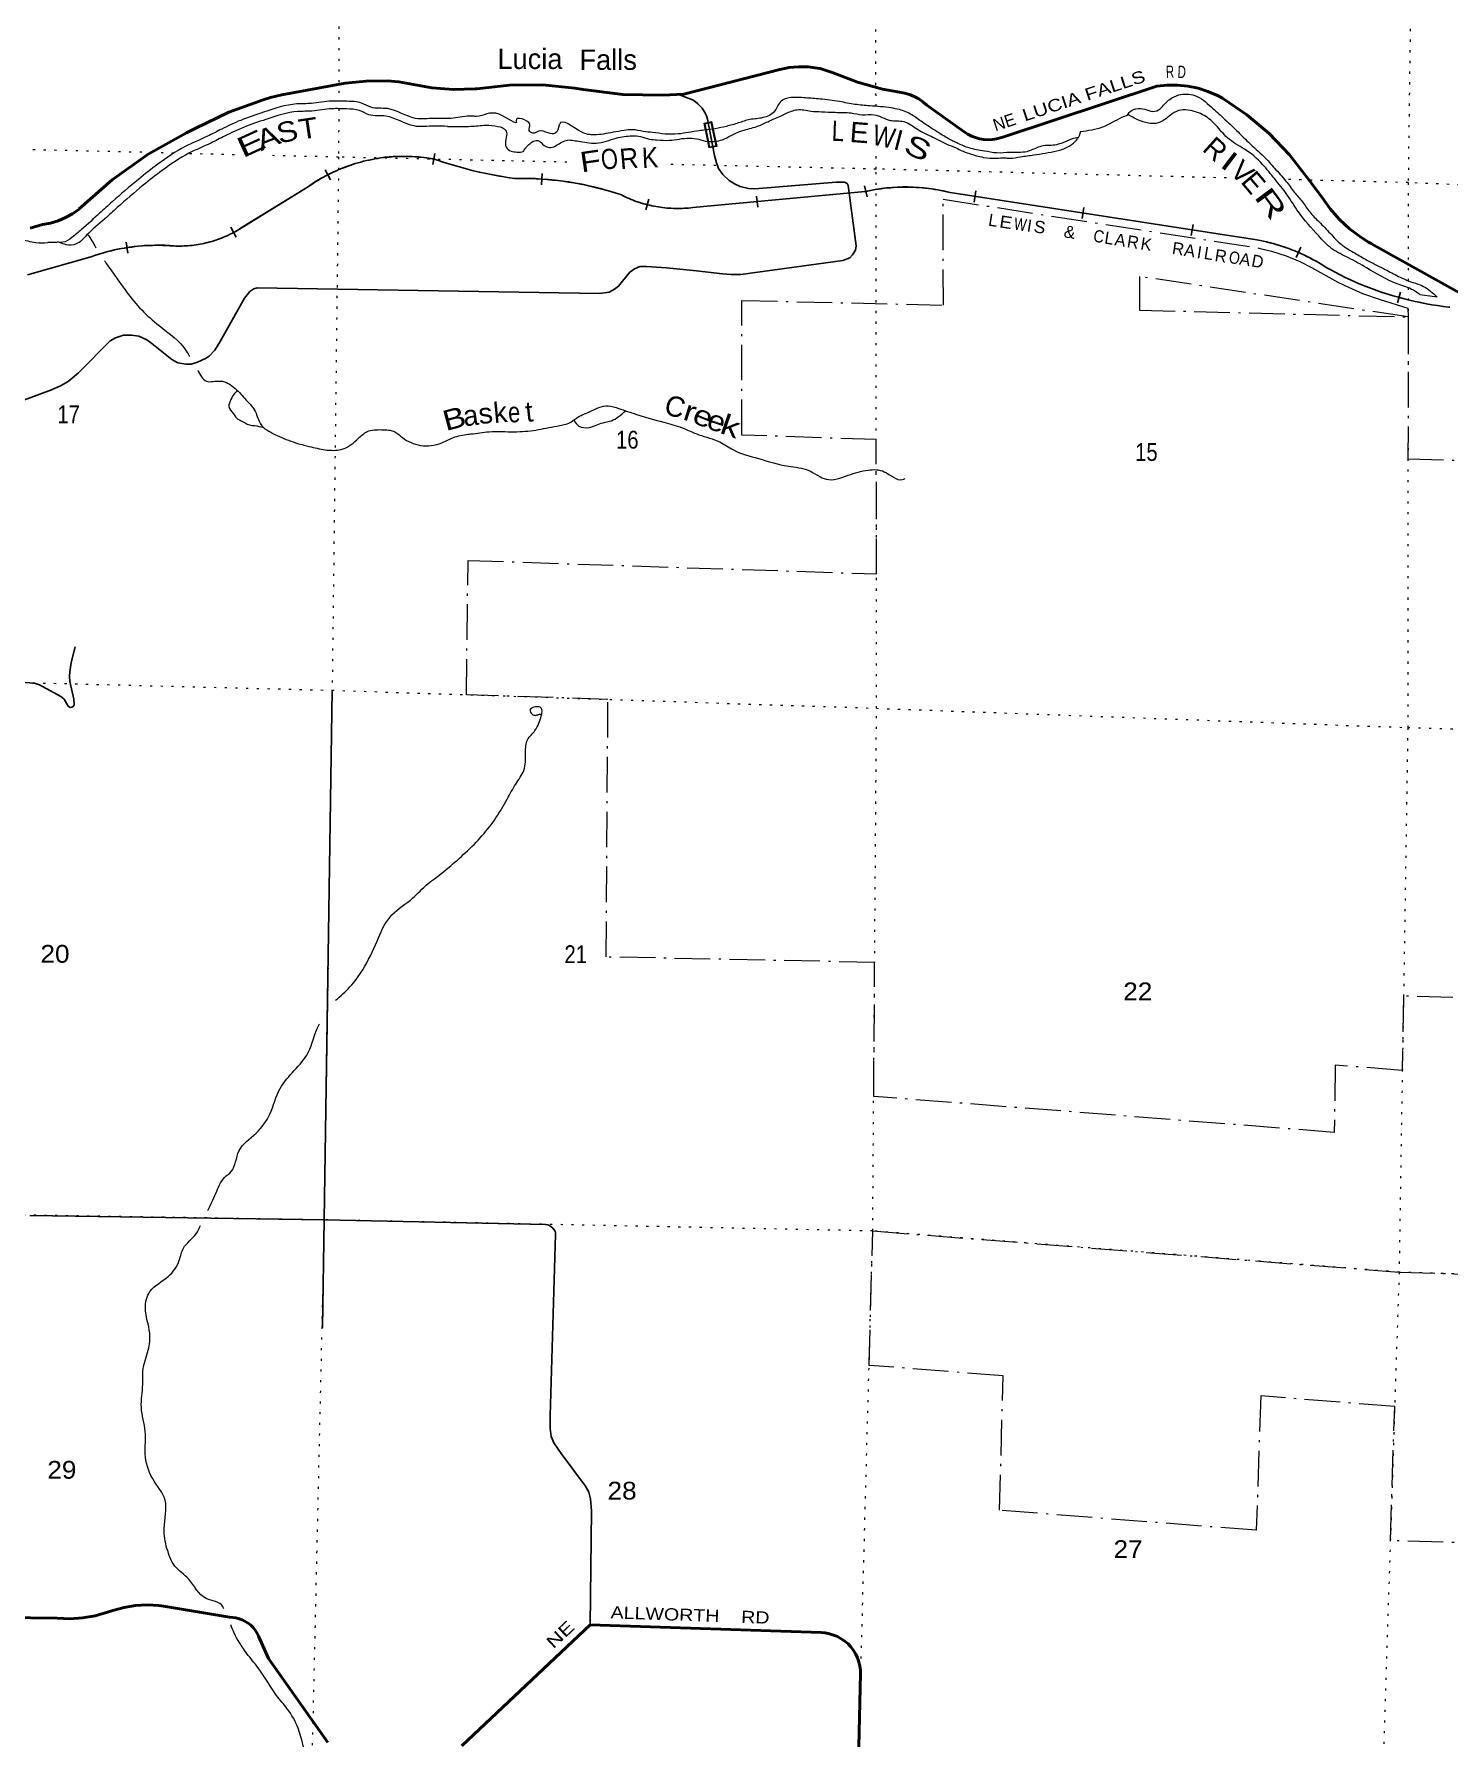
# Model space of a CAD drawing. Header units: feet. Extents: x -481249 to -254670, y -730376 to -544252.
# Drawn here: x -374288 to -360383, y -620592 to -603842 of the extents above; entities that cross this region are included whole.
import ezdxf
from ezdxf.enums import TextEntityAlignment as Align

# ---------------------------------------------------------------- set-up
doc = ezdxf.new("R2010")
doc.units = ezdxf.units.FT
doc.header["$LTSCALE"] = 70
doc.linetypes.add('DOT_DASHED', pattern=[7.7, 5, -1.2, 0.3, -1.2])
doc.linetypes.add('DOTTED', pattern=[1.5, 0.3, -1.2])
for name, color, linetype, lineweight in [('26', 7, 'Continuous', 40), ('27', 7, 'Continuous', 13), ('29', 7, 'Continuous', 25), ('31', 7, 'Continuous', 13), ('34', 7, 'Continuous', 25), ('39', 7, 'Continuous', 13), ('41', 7, 'Continuous', 13), ('44', 7, 'DOT_DASHED', 13), ('7', 7, 'DOTTED', 13)]:
    doc.layers.add(name, color=color, linetype=linetype, lineweight=lineweight)

msp = doc.modelspace()

# ---------------------------------------------------------------- linework, layer by layer
at = {"layer": '26'}
for points in [[(-366194.84, -604315.92), (-366433.19, -604223.18), (-366561.84, -604181.72), (-366588.15, -604176.67), (-366681, -604165.25), (-366774.54, -604163.59), (-366867.74, -604171.73), (-366959.57, -604189.56), (-367901.68, -604431.56), (-368108.17, -604443.78), (-368501.67, -604435.61), (-368892.15, -604386.36), (-368971.84, -604373.19), (-369292.47, -604341.57), (-369614.64, -604343.64), (-369934.84, -604379.38), (-369953.37, -604381), (-370166.34, -604387.54), (-370378.83, -604371.79), (-370702.31, -604311.86), (-370817.15, -604302.8), (-371025.2, -604303.36), (-371232.04, -604325.66), (-371852.78, -604437.6), (-371963.9, -604465.8), (-372036.34, -604487.11), (-372374.05, -604610.16), (-372697.05, -604767.84), (-372788.44, -604811.72), (-373165.77, -605023.92), (-373518.85, -605274.4), (-373843.82, -605560.42), (-373845.79, -605561.97), (-373910.46, -605607.45), (-373979.53, -605645.91), (-374052.24, -605676.95), (-374127.8, -605700.22), (-374205.37, -605715.46), (-374327.42, -605749.29)], [(-358632.67, -607304.65), (-361122.04, -605915.54), (-361146.84, -605901.7), (-361172.04, -605886.35), (-361249.3, -605839.3), (-361358.84, -605756.87), (-361459.16, -605663.44), (-361549.16, -605560.03), (-361627.86, -605447.79), (-361779.8, -605246.92), (-361949.87, -605028.57), (-362149.36, -604820.51), (-362369.5, -604634.44), (-362607.89, -604472.41), (-362656.95, -604445.97), (-362750.75, -604404.8), (-362848.34, -604373.67), (-362948.66, -604352.91), (-363050.59, -604342.75), (-363153.03, -604343.29), (-363254.85, -604354.55), (-364766.8, -604854.31), (-364791.66, -604862.53), (-364816.8, -604868.97), (-364827.78, -604871.79), (-364869.34, -604878.18), (-364911.34, -604880.19), (-364953.33, -604877.8), (-364994.83, -604871.03), (-365035.4, -604859.96), (-365074.59, -604844.71), (-365111.97, -604825.45), (-365147.13, -604802.39), (-365513.91, -604541.27), (-365514.34, -604540.86), (-365552.57, -604508.26), (-365593.99, -604479.83), (-365638.16, -604455.89), (-365684.59, -604436.7), (-365732.77, -604422.47), (-365782.17, -604413.35), (-365948.09, -604383.24), (-366194.84, -604315.92)], [(-371399.56, -620637.16), (-371984.59, -619812.19), (-372081.13, -619591.33), (-372082.1, -619589.14), (-372097.08, -619560.04), (-372115.02, -619532.67), (-372135.72, -619507.31), (-372158.96, -619484.27), (-372184.48, -619463.77), (-372212, -619446.06), (-372241.22, -619431.32), (-372271.82, -619419.72), (-372303.47, -619411.37), (-372335.82, -619406.39), (-372368.51, -619404.81), (-373015.46, -619297), (-373062.8, -619290.9), (-373176.74, -619284.78), (-373290.7, -619290.59), (-373403.42, -619308.29), (-373513.68, -619337.67), (-373565.93, -619356.69), (-373686.51, -619390.54), (-373809.97, -619411.6), (-373934.96, -619419.63), (-374060.1, -619414.56), (-375374, -619397.81)], [(-366190.01, -620965.34), (-366164.56, -619959.55), (-366165.71, -619926.58), (-366171.08, -619885.01), (-366180.76, -619844.23), (-366194.66, -619804.69), (-366212.61, -619766.81), (-366234.43, -619731.02), (-366259.86, -619697.7), (-366288.64, -619667.23), (-366320.45, -619639.93), (-366354.93, -619616.1), (-366391.72, -619596.01), (-366430.41, -619579.88), (-366470.57, -619567.88), (-366511.76, -619560.14), (-366553.54, -619556.75), (-368822.55, -619479.56), (-370083.64, -620667.97)]]:
    msp.add_lwpolyline(points, dxfattribs=at)
at = {"layer": '29'}
for p, q in [((-372096.02, -606337.96), (-368730.46, -606390.87)), ((-369161.83, -615644.09), (-369215.3, -617425.07))]:
    msp.add_line(p, q, dxfattribs=at)
for points in [[(-368730.46, -606390.87), (-368636.3, -606377.54), (-368582.08, -606348.82), (-368542.75, -606320.1), (-368505.54, -606272.23), (-368432.18, -606181.83), (-368386.47, -606148.85), (-368334.38, -606126.52), (-368267.4, -606127.58), (-368071.79, -606140.34), (-367778.37, -606170.12), (-367523.22, -606199.9), (-367438.18, -606206.29), (-367340.37, -606204.16), (-366341.05, -606068.01), (-366270.89, -606040.36), (-366243.24, -606012.7), (-366213.48, -605965.91), (-366209.23, -605923.35), (-366285.77, -605331.96), (-366297.46, -605311.76), (-366324.04, -605297.93), (-366404.84, -605297.93), (-367204.29, -605361.75), (-367267.02, -605358.56), (-367348.88, -605340.47), (-367404.16, -605314.95), (-367455.19, -605280.91), (-367518.98, -605223.47), (-367561.5, -605161.78), (-367580.64, -605108.6), (-367599.77, -605034.14), (-367670.99, -604677.82), (-367680.56, -604646.97), (-367696.5, -604612.94), (-367723.09, -604570.39), (-367763.48, -604526.78), (-367790.06, -604504.45), (-367816.64, -604489.55), (-367953.82, -604434.65)], [(-374497.21, -607480.54), (-374117.68, -607339.08), (-374028.38, -607300.79), (-373952.86, -607257.85), (-373850.8, -607172.76), (-373539.35, -606858.31), (-373488.32, -606826.39), (-373407.52, -606803), (-373330.98, -606800.87), (-373258.69, -606811.51), (-373180.02, -606847.67), (-373131.11, -606883.84), (-372935.5, -607041.26), (-372873.84, -607073.16), (-372795.17, -607088.06), (-372743.08, -607086.99), (-372680.36, -607066.79), (-372601.69, -607032.74), (-372565.54, -607007.22), (-372511.32, -606950.84), (-372459.23, -606862.57), (-372221.1, -606437.11), (-372166.88, -606372.21), (-372128.6, -606346.69), (-372096.02, -606337.96)], [(-375291.35, -609908.87), (-375293.47, -610098.2), (-375282.84, -610134.36), (-375259.45, -610164.15), (-375225.44, -610189.67), (-375187.16, -610200.31), (-374328.17, -610219.46), (-374275.02, -610225.84), (-374234.62, -610238.6), (-374024.12, -610353.48), (-373992.23, -610381.13), (-373979.47, -610402.4), (-373953.96, -610449.2), (-373932.7, -610461.97), (-373915.69, -610459.84), (-373900.8, -610449.2), (-373892.3, -610434.31), (-373898.68, -610379), (-373936.95, -610206.69), (-373939.08, -610153.51), (-373936.95, -610110.96), (-373922.07, -610019.49), (-373883.79, -609866.32)], [(-371451.76, -616561.59), (-371436.21, -615498.98), (-371358.37, -610292.39)], [(-374329.22, -615455.71), (-371436.21, -615498.98), (-369262.47, -615544.51)], [(-369262.47, -615544.51), (-369237.94, -615548.32), (-369220.93, -615554.7), (-369189.56, -615581.82), (-369167.77, -615608.95), (-369162.46, -615628.1), (-369161.83, -615644.09)], [(-369215.3, -617425.07), (-369216.66, -617551.21), (-369204.97, -617628.85), (-369180.52, -617691.61), (-369107.17, -617794.79), (-368869.03, -618118.14), (-368836.07, -618176.64), (-368818, -618241.53), (-368809.49, -618360.66), (-368822.55, -619479.56)]]:
    msp.add_lwpolyline(points, dxfattribs=at)
at = {"layer": '31'}
for p, q in [((-367629.09, -604701.84), (-367579.13, -604946.79)), ((-367579.13, -604946.79), (-367652.61, -604961.78))]:
    msp.add_line(p, q, dxfattribs=at)
msp.add_lwpolyline([(-367652.61, -604961.78), (-367702.57, -604716.82), (-367629.09, -604701.84)], dxfattribs=at)
msp.add_lwpolyline([(-367646.37, -604952.34), (-367693.13, -604723.05), (-367635.32, -604711.27), (-367588.56, -604940.55)], close=True, dxfattribs=at)
at = {"layer": '34'}
for p, q in [((-370349.16, -605015.17), (-370369.6, -605123.87)), ((-371425.81, -605176.51), (-371374.77, -605274.64)), ((-369293.87, -605213.53), (-369301.88, -605323.85)), ((-366126.38, -605333.99), (-366101.79, -605441.84)), ((-368247.02, -605463.88), (-368274.79, -605570.95)), ((-367186.38, -605434.72), (-367176.21, -605544.87)), ((-365030.69, -605384.29), (-365047.56, -605493.6)), ((-363970.62, -605545.2), (-363987.49, -605654.51)), ((-372353.33, -605741.38), (-372301.2, -605838.93)), ((-362897.93, -605713.34), (-362914.79, -605822.66)), ((-373384.07, -605887.82), (-373366.78, -605997.07)), ((-361838.14, -605937.03), (-361882.68, -606038.28)), ((-360858.63, -606378.29), (-360887.49, -606485.07))]:
    msp.add_line(p, q, dxfattribs=at)
at = {"layer": '34', "lineweight": 13}
for p, q in [((-371599.85, -605345.23), (-372268.65, -605757.69)), ((-366119.21, -605389.91), (-367812.74, -605546.29)), ((-362271.71, -605864.09), (-365285.47, -605399.11)), ((-373741.13, -606034.37), (-374351.79, -606207.73))]:
    msp.add_line(p, q, dxfattribs=at)
at = {"layer": '34'}
for points in [[(-368477.98, -605442.24), (-368497.22, -605433.03), (-368516.2, -605423.54), (-368516.2, -605423.54), (-368567.12, -605406.59), (-368618.02, -605390.92), (-368669.23, -605376.14), (-368720.92, -605361.82), (-368772.71, -605348.78), (-368824.5, -605336.69), (-368876.79, -605325.09), (-368929.17, -605314.74), (-368981.57, -605305.36), (-369034.55, -605296.76), (-369087.24, -605289.22), (-369140.13, -605282.25), (-369193.41, -605276.45), (-369246.41, -605271.72), (-369299.7, -605267.85), (-369352.9, -605264.66), (-369406.49, -605262.63), (-369459.7, -605261.37), (-369513.3, -605261.28), (-369564.82, -605261.92), (-369635.46, -605251.76), (-369705.39, -605240.04), (-369775.15, -605227.12), (-369845.2, -605213.34), (-369914.64, -605197.99), (-369983.49, -605181.49), (-370052.64, -605164.13), (-370121.17, -605145.21), (-370189.12, -605125.13), (-370257.31, -605103.8), (-370324.52, -605081.36), (-370346.63, -605073.86), (-370374.5, -605068.61), (-370402.4, -605064.04), (-370430.4, -605059.93), (-370458.61, -605056.11), (-370486.79, -605052.96), (-370514.92, -605050.32), (-370543.26, -605047.97), (-370571.56, -605046.29), (-370599.79, -605045.11), (-370628.27, -605044.39), (-370656.53, -605044.2), (-370684.86, -605044.33), (-370713.3, -605045.1), (-370741.52, -605046.42), (-370769.83, -605048.21), (-370798.05, -605050.35), (-370826.38, -605053.12), (-370854.47, -605056.28), (-370882.68, -605060.08), (-370910.63, -605064.26), (-370938.67, -605068.91), (-370966.48, -605074.11), (-370994.23, -605079.82), (-371021.88, -605085.87), (-371049.49, -605092.59), (-371077.02, -605099.66), (-371104.31, -605107.28), (-371131.5, -605115.24), (-371158.49, -605123.91), (-371185.39, -605132.92), (-371212.04, -605142.31), (-371238.62, -605152.22), (-371264.97, -605162.66), (-371291.25, -605173.61), (-371317.24, -605184.8), (-371343.04, -605196.67), (-371368.59, -605208.92), (-371394.03, -605221.53), (-371419.06, -605234.54), (-371444.06, -605248.23), (-371468.76, -605262.14), (-371493.08, -605276.61), (-371517.28, -605291.28), (-371541.27, -605306.65), (-371564.82, -605322.27), (-371588.11, -605338.28), (-371599.24, -605346.15), (-372268.08, -605758.63), (-372285.19, -605768.94), (-372302.45, -605778.81), (-372319.89, -605788.38), (-372337.54, -605797.81), (-372355.33, -605806.8), (-372373.21, -605815.43), (-372391.3, -605823.93), (-372409.53, -605831.98), (-372427.84, -605839.68), (-372446.43, -605847.13), (-372465.01, -605854.19), (-372483.69, -605861.05), (-372502.62, -605867.51), (-372521.54, -605873.57), (-372540.63, -605879.33), (-372559.74, -605884.85), (-372579.09, -605889.97)], [(-360877.32, -606429.8), (-360931.42, -606414.23), (-360984.79, -606397.79), (-361038.08, -606380.7), (-361091.23, -606362.34), (-361143.63, -606343.09), (-361195.91, -606322.88), (-361247.81, -606302.09), (-361299.56, -606280.01), (-361350.6, -606257.36), (-361401.5, -606233.44), (-361451.67, -606208.95), (-361501.75, -606183.52), (-361551.07, -606157.19), (-361583.05, -606139.52), (-361610.3, -606121.88), (-361637.75, -606104.97), (-361665.52, -606088.53), (-361693.64, -606072.31), (-361722.02, -606056.8), (-361750.55, -606041.86), (-361779.43, -606027.12), (-361808.56, -606013.11), (-361837.84, -605999.66), (-361867.58, -605986.58), (-361897.33, -605974.16), (-361927.27, -605962.05), (-361957.62, -605950.57), (-361987.96, -605939.75), (-362018.61, -605929.39), (-362049.31, -605919.45), (-362080.41, -605910.14), (-362111.4, -605901.32), (-362142.81, -605893.14), (-362174.1, -605885.45), (-362205.7, -605878.24), (-362237.29, -605871.7), (-362269.06, -605865.72), (-362271.9, -605865.17), (-365285.69, -605400.19), (-365315.8, -605392.72), (-365345.86, -605386.01), (-365376.06, -605379.8), (-365406.51, -605373.89), (-365436.95, -605368.71), (-365467.38, -605364.09), (-365498.05, -605359.77), (-365528.72, -605356.18), (-365559.36, -605353.15), (-365590.29, -605350.59), (-365621.01, -605348.63), (-365651.83, -605347.01), (-365682.81, -605346.08), (-365713.58, -605345.75), (-365744.49, -605345.93), (-365775.31, -605346.51), (-365806.3, -605347.77), (-365837.04, -605349.45), (-365867.95, -605351.83), (-365898.61, -605354.63), (-365929.39, -605357.95), (-365959.96, -605361.87), (-365990.5, -605366.35), (-366020.94, -605371.21), (-366051.39, -605376.81), (-366081.77, -605382.8), (-366111.92, -605389.37), (-366119.04, -605391), (-367812.63, -605547.38), (-367833.84, -605549.87), (-367855.03, -605551.87), (-367876.25, -605553.49), (-367897.62, -605554.89), (-367918.94, -605555.79), (-367940.17, -605556.31), (-367961.56, -605556.6), (-367982.89, -605556.39), (-368004.14, -605555.81), (-368025.56, -605554.87), (-368046.76, -605553.55), (-368068.01, -605551.98), (-368089.33, -605549.91), (-368110.44, -605547.46), (-368131.59, -605544.65), (-368152.65, -605541.58), (-368173.78, -605538.02), (-368194.69, -605534.19), (-368215.66, -605529.88), (-368236.42, -605525.29), (-368257.22, -605520.34), (-368277.82, -605514.99), (-368298.34, -605509.28), (-368318.78, -605503.29), (-368339.16, -605496.82), (-368359.44, -605490.07), (-368379.52, -605482.94), (-368399.51, -605475.56), (-368419.33, -605467.65), (-368439.05, -605459.48), (-368458.56, -605451.06), (-368477.98, -605442.24)], [(-372579.09, -605889.97), (-372598.37, -605894.77), (-372617.87, -605899.19), (-372637.31, -605903.29), (-372656.92, -605907.1), (-372676.52, -605910.5), (-372696.2, -605913.55), (-372715.9, -605916.34), (-372735.75, -605918.68), (-372755.61, -605920.77), (-372775.45, -605922.45), (-372795.33, -605923.87), (-372815.24, -605924.78), (-372835.16, -605925.44), (-372855.02, -605925.78), (-372874.95, -605925.78), (-372894.88, -605925.36), (-372914.88, -605924.59), (-372934.74, -605923.6), (-372953.72, -605922.19), (-372987.91, -605920.27), (-373021.95, -605919.15), (-373056.03, -605918.61), (-373090.32, -605918.45), (-373124.47, -605919.08), (-373158.46, -605920.31), (-373192.68, -605921.92), (-373226.73, -605924.33), (-373260.64, -605927.32), (-373294.77, -605930.9), (-373328.56, -605935.09), (-373362.37, -605939.66), (-373396.22, -605945.01), (-373429.72, -605950.98), (-373463.25, -605957.54), (-373496.62, -605964.49), (-373530.03, -605972.23), (-373563.07, -605980.39), (-373596.18, -605989.31), (-373628.9, -605998.67), (-373661.67, -606008.59), (-373694.08, -606019.13), (-373726.34, -606030.28), (-373740.8, -606035.42), (-374351.4, -606208.76)], [(-360374, -606525.99), (-360382.97, -606526.14), (-360438.8, -606519.42), (-360494.12, -606511.48), (-360549.31, -606502.57), (-360604.75, -606492.99), (-360659.73, -606482.18), (-360714.28, -606470.43), (-360769.08, -606458.02), (-360823.41, -606444.37), (-360877.32, -606429.8)]]:
    msp.add_lwpolyline(points, dxfattribs=at)
at = {"layer": '34', "lineweight": 13}
for centre, radius, start, end in [((-370655.86, -606668.64), 1625.59, 79.02407, 125.50024), ((-369007.73, -601226.91), 4072.19, 250.80869, 262.13802), ((-369499.53, -608320.95), 3060.83, 71.25598, 91.22099), ((-367961.87, -604334.49), 1220.93, 243.01057, 277.01577), ((-365721.33, -607115.37), 1770.75, 75.75054, 102.98504), ((-372862.93, -604783.88), 1140.82, 265.43903, 301.39421), ((-373074.45, -607875.12), 1957.77, 86.46252, 109.90931), ((-362599.02, -607688.5), 1853.54, 56.74054, 79.82903), ((-360017.9, -603337.07), 3208.79, 240.81749, 263.46821)]:
    msp.add_arc(centre, radius, start, end, dxfattribs=at)
at = {"layer": '39'}
for p, q in [((-364003.21, -604799.33), (-364019.33, -604850.98)), ((-360669.19, -606401.89), (-360499.97, -606426.33))]:
    msp.add_line(p, q, dxfattribs=at)
for points in [[(-364026.64, -604857.78), (-364085.3, -604872.4), (-364176.73, -604910.33), (-364306.04, -604937.25), (-364352.28, -604938.11), (-364419.02, -604954.53), (-364532.69, -604997.94), (-364693.66, -605005.97), (-364826.41, -605010.69), (-364948.48, -604991.54), (-365098.4, -604961.65), (-365207.73, -604916.68), (-365304.91, -604867.99), (-365419.63, -604798.76), (-365555.92, -604708.87), (-365660.49, -604635.87), (-365783.72, -604584.52), (-365865.69, -604568.39), (-366074.11, -604547.09), (-366220.43, -604533.37), (-366372.41, -604505.43), (-366562.65, -604480.55), (-366703.01, -604469), (-366867.78, -604468.89), (-366918.41, -604483.71), (-366965.7, -604524.75), (-367009.89, -604600.06), (-367124.09, -604663.56), (-367253.19, -604682.45), (-367366.59, -604715.81), (-367484.02, -604749.06), (-367593.14, -604772.47), (-367689.3, -604784.63)], [(-363544.74, -604642.62), (-363519.64, -604605.04), (-363436.46, -604574.95), (-363350.38, -604587.16), (-363272.38, -604601.18), (-363207.06, -604562.59), (-363126.63, -604484.17), (-363037.05, -604440.16), (-362880.47, -604446.1), (-362720.62, -604556.68), (-362596.97, -604668.37), (-362469.57, -604790.2), (-362354, -604903.7), (-362199.07, -605048.34), (-362097.5, -605159.48), (-361984.32, -605286.99), (-361902.78, -605395.61), (-361824.84, -605488.06), (-361751.18, -605590.45), (-361659.28, -605687.26), (-361547.79, -605802.67), (-361442.05, -605907.87), (-361305.71, -605995.75), (-361188.93, -606063.02), (-361026.38, -606147.53), (-360893.53, -606215.21), (-360758.52, -606276.91), (-360666.88, -606307.36), (-360597.5, -606343.28), (-360532.56, -606395.18), (-360499.97, -606426.33)], [(-367689.3, -604784.63), (-367752.42, -604792.61), (-367958.2, -604823.65), (-368086.82, -604824.45), (-368211.01, -604809.28), (-368303.17, -604798.93), (-368403.2, -604782.34), (-368489.81, -604790.23), (-368596.77, -604807.66), (-368784.32, -604833.13), (-368910.14, -604803.83), (-369125.22, -604730.07), (-369127.44, -604738.06), (-369165.7, -604817.54), (-369233.92, -604813.82), (-369329.94, -604797.34), (-369384.69, -604816.08), (-369422.16, -604789), (-369416.55, -604728.81), (-369550.19, -604691.28), (-369548.35, -604697.36), (-369715.38, -604630.83), (-369940.98, -604651.32), (-369983.1, -604648.26), (-370168.53, -604669.76), (-370355.44, -604671.11), (-370540.3, -604670.5), (-370815.08, -604575.13), (-370979.48, -604560.96), (-371070.85, -604520.47), (-371213.06, -604502.83), (-371363.72, -604501.06), (-371563.26, -604524.22), (-371706.05, -604528.69), (-372031.68, -604609.01), (-372256.86, -604689.84), (-372443.98, -604775.65), (-372584.5, -604846.53), (-372802.17, -604947.66), (-373072.01, -605121.88), (-373262.78, -605269.94), (-373519.78, -605490.73), (-373643.28, -605602.26), (-373820.32, -605762.73), (-373916.87, -605842.76), (-374004.49, -605888.82), (-374060.68, -605888.84), (-374079.39, -605889.73)], [(-370221.95, -604750.62), (-370355.29, -604746.11), (-370553.07, -604745.46), (-370830.84, -604649.05), (-370998.41, -604634.61), (-371091.09, -604593.53), (-371218.13, -604577.78), (-371359.82, -604576.11), (-371557.75, -604599.08), (-371695.78, -604603.41), (-372009.97, -604680.9), (-372228.51, -604759.35), (-372411.45, -604843.24), (-372551.8, -604914.04), (-372765.86, -605013.49), (-373028.6, -605183.12), (-373215.32, -605328.04), (-373470.2, -605547.01), (-373592.96, -605657.88), (-373771.18, -605819.41), (-373875.04, -605905.5), (-373973.94, -605913.1), (-374037.22, -605889.21)], [(-367666.2, -604899.44), (-367523.65, -604880.79), (-367438.15, -604838.69), (-367326.38, -604791.22), (-367184.65, -604750.53), (-367074.89, -604703), (-366952.87, -604647.74), (-366845.11, -604600.17), (-366790.47, -604585.45), (-366652.05, -604598.86), (-366548.81, -604604.93), (-366415.21, -604611.01), (-366257.32, -604617.08), (-366148.01, -604635.3), (-366032.63, -604635.3), (-365874.74, -604689.95), (-365740.61, -604702.24), (-365605.96, -604778), (-365453.3, -604856.23), (-365296.56, -604932.55), (-365252.81, -604949.74), (-365175.39, -604985.86), (-365095.81, -605016.01), (-364956.14, -605053.69), (-364831.8, -605062.84), (-364747.3, -605058.92), (-364699.16, -605062.14), (-364594.31, -605048.68), (-364463.2, -605029.84), (-364237.08, -604989.25), (-364127.58, -604951.78), (-364043.4, -604883.5), (-364020.51, -604853.91)], [(-364006.34, -604799.16), (-363783.03, -604752.8), (-363596.24, -604660.21), (-363537.15, -604635.27)], [(-360669.19, -606401.89), (-360752.65, -606348.65), (-360901.35, -606292.56), (-361192.73, -606140.19), (-361369.57, -606041.95), (-361532.35, -605951.72), (-361665.01, -605823.3), (-361862, -605590.49), (-361974.59, -605419.87), (-362095.21, -605265.32), (-362213.81, -605122.82), (-362392.68, -604972.35), (-362559.49, -604862.04), (-362672.05, -604737.62), (-362788.62, -604643.33), (-362947.36, -604589.25), (-363039.77, -604593.36), (-363120.11, -604639.64), (-363220.53, -604708.04), (-363304.9, -604722.19), (-363363.17, -604712.2), (-363417.42, -604694.18), (-363531.27, -604637.29)], [(-370225.05, -604750.5), (-370158.6, -604750.44), (-369997.79, -604748.44), (-369848.82, -604738.09), (-369730.56, -604749.1), (-369653.19, -604787.23), (-369643.74, -604809.59), (-369644.48, -604837.72), (-369654.57, -604915.9), (-369647.55, -604954.28), (-369600.3, -604991.66), (-369540.27, -605001.21), (-369481.83, -604994.63), (-369458.89, -604963.03), (-369434.11, -604937.51), (-369397.06, -604904.25), (-369338.35, -604887.62), (-369273.35, -604937.51), (-369221.62, -604956.91), (-369113.92, -604911.34), (-369059.01, -604886.57), (-368938.68, -604895.62), (-368854.61, -604907.78), (-368764.35, -604914.06), (-368663.36, -604894.47), (-368566.13, -604864.73), (-368408.8, -604842.53), (-368326.58, -604848.61), (-368241.6, -604873.65), (-368164.17, -604882.76), (-368045.75, -604885.8), (-367846.75, -604864.65), (-367666.2, -604899.44)], [(-373762.36, -605811.42), (-373718.76, -605873.86), (-373680.81, -605942.11)], [(-381031.32, -606617.57), (-381011.49, -606612.19), (-380927.12, -606602.06), (-380850.77, -606622.07), (-380734.23, -606660.12), (-380641.8, -606674.08), (-380517.23, -606704.09), (-380360.51, -606728.03), (-380254.05, -606709.85), (-380151.58, -606715.77), (-380057.15, -606733.75), (-379956.69, -606751.73), (-379797.98, -606751.57), (-379667.41, -606715.28), (-379520.77, -606674.96), (-379404.25, -606658.77), (-379275.68, -606660.65), (-379014.53, -606614.19), (-378867.87, -606614.04), (-378817.64, -606613.99), (-378685.06, -606589.75), (-378560.51, -606567.53), (-378429.93, -606557.35), (-378271.21, -606575.27), (-378024.1, -606568.99), (-377779.03, -606500.45), (-377560.09, -606415.86), (-377399.39, -606377.54), (-377152.29, -606353.18), (-376977.53, -606310.82), (-376732.42, -606328.65), (-376557.62, -606356.6), (-376479.26, -606364.55), (-376358.7, -606402.6), (-376203.98, -606452.66), (-376073.38, -606494.71), (-375852.37, -606520.6), (-375589.23, -606444), (-375382.34, -606351.39), (-375219.65, -606268.87), (-375085.09, -606184.37), (-374992.7, -606128.03), (-374813.95, -606027.42), (-374580.96, -605916.71), (-374426.29, -605864.32), (-374269.57, -605892.29), (-374153.55, -605892.17)], [(-374079.39, -605889.73), (-374106.98, -605889.98), (-374132.03, -605892), (-374153.55, -605892.17)], [(-373594.62, -606072.17), (-373577.93, -606096.58), (-373484.99, -606229.62), (-373380.31, -606375.01), (-373230.29, -606553.72), (-373059.5, -606706.81), (-372788.89, -606960.93), (-372761.46, -607010.16)], [(-372679.53, -607144.99), (-372593.64, -607253.39), (-372456.99, -607252.79), (-372312.19, -607324.79), (-372202.7, -607440.14), (-372113.3, -607554.99), (-372062.2, -607674.92), (-371922.22, -607776.96), (-371741.33, -607851.87), (-371565.79, -607900.51), (-371405.83, -607930.66), (-371250.83, -607920.46), (-371099.37, -607815.67), (-371013.23, -607749.45), (-370874.09, -607730.82), (-370742.03, -607752.22), (-370667.15, -607808.39), (-370490.34, -607885.22), (-370280.7, -607860.3), (-370166.82, -607808.86), (-370023.29, -607776.26), (-369995.07, -607772.94), (-369815.66, -607751.3), (-369568.51, -607751.45), (-369357.07, -607734.63), (-369151.08, -607695.55), (-369033.77, -607666.31), (-368958.14, -607617.93), (-368825.82, -607552.88), (-368645.51, -607497.06), (-368541.67, -607521.79), (-368368.39, -607580.42), (-368099.15, -607657.55), (-367919.75, -607712.31), (-367754.77, -607780.8), (-367549.63, -607850.28), (-367415.09, -607930.07), (-367168.15, -608014.68), (-366874.76, -608090.4), (-366672.89, -608131.65), (-366502.36, -608218.37), (-366286.33, -608179.54), (-366092.07, -608128.1), (-365931.74, -608144.19), (-365752.92, -608221.06), (-365726.55, -608211.66)], [(-372291.13, -607352.63), (-372317.53, -607374.93), (-372353.26, -607434.36), (-372373.19, -607504.24), (-372328.85, -607575.73), (-372299.74, -607614.67), (-372234.42, -607652.5), (-372148.97, -607688.83), (-372116.84, -607689.64), (-372040.91, -607705.61), (-372037.54, -607705.7)], [(-368984.72, -607637.14), (-368934.05, -607694.95), (-368833.96, -607709.52), (-368696.09, -607662.7), (-368613.17, -607642.66), (-368545.85, -607604.13), (-368473.45, -607545.01)], [(-370439.32, -612211.76), (-370208.37, -612030.75), (-370049.72, -611889.98), (-369883.06, -611721.08), (-369748.54, -611546.19), (-369638.13, -611363.28), (-369553.82, -611214.56), (-369475.54, -611079.9), (-369457.54, -610907.13), (-369437.51, -610778.55), (-369365.23, -610688.09), (-369327.09, -610615.74), (-369303.02, -610543.4), (-369303.06, -610467.07), (-369359.32, -610457.08), (-369411.54, -610483.25), (-369393.44, -610527.42), (-369355.26, -610539.44)], [(-369355.26, -610539.44), (-369343.26, -610534.36), (-369333.26, -610531.11), (-369321.91, -610528.95), (-369317.04, -610528.41), (-369312.45, -610528.68), (-369305.69, -610530.57), (-369302.99, -610532.47), (-369301.1, -610535.98)], [(-371325.74, -613340.65), (-371184.18, -613208.82), (-371057.69, -613039.97), (-370917.2, -612758.61), (-370792.75, -612525.47), (-370589.93, -612354.53), (-370439.32, -612211.76)], [(-372580.28, -615408.15), (-372501.11, -615238.93), (-372414.8, -615082.16), (-372350.54, -615023.85), (-372274.3, -614822.9), (-372105.62, -614645.97), (-371971.11, -614461.03), (-371870.78, -614207.83), (-371593.71, -613854.03), (-371489.37, -613584.76), (-371482.25, -613571.87)], [(-372423.71, -619321.7), (-372432.85, -619300.42), (-372595.61, -619222.25), (-372768.48, -619031.6), (-372903.15, -618903.18), (-372981.58, -618730.51), (-373009.81, -618531.68), (-372999.9, -618254.47), (-373124.56, -618039.67), (-373194.99, -617798.7), (-373195.1, -617577.74), (-373233.39, -617342.76), (-373219.43, -617115.77), (-373215.49, -616965.11), (-373165.35, -616778.25), (-373151.37, -616613.53), (-373193.68, -616364.49), (-373149.56, -616203.75), (-372970.83, -616056.94), (-372860.41, -615896.13), (-372820.29, -615777.58), (-372695.8, -615636.84), (-372652.94, -615553.89)], [(-369055.08, -628826.22), (-369079.23, -628743.89), (-369087.31, -628655.51), (-369097.39, -628575.18), (-369185.85, -628444.7), (-369292.4, -628292.15), (-369376.84, -628161.67), (-369358.8, -628083.31), (-369310.68, -627892.44), (-369318.85, -627609.22), (-369381.26, -627342.13), (-369443.65, -627109.18), (-369590.46, -626799.99), (-369721.15, -626591.22), (-369789.56, -626368.33), (-369847.98, -626038.96), (-369904.31, -625886.36), (-369916.45, -625707.6), (-369892.42, -625540.85), (-369868.37, -625424.33), (-369950.8, -625295.85), (-369995.1, -625089), (-370083.61, -624862.11), (-370168.1, -624637.22), (-370216.39, -624484.61), (-370228.53, -624303.84), (-370214.52, -624205.4), (-370094.02, -624104.85), (-370005.68, -623996.29), (-369997.71, -623849.65), (-369977.68, -623741.16), (-369931.53, -623610.54), (-369921.53, -623524.16), (-369949.7, -623427.77), (-369879.52, -623154.52), (-369821.36, -622941.54), (-369737.1, -622706.44), (-369743.17, -622599.98), (-369723.2, -622360.93), (-369683.09, -622212.25), (-369689.18, -622089.72), (-369709.29, -622039.53), (-369854, -621919.15), (-369908.31, -621774.58), (-370028.92, -621648.16), (-370185.66, -621567.97), (-370408.67, -621560.16), (-370697.96, -621562.46), (-370957.12, -621568.75), (-371158.06, -621494.63), (-371441.44, -621267.93), (-371491.75, -621107.29), (-371594.34, -620840.24), (-371692.95, -620496.85), (-371799.52, -620304.13), (-371904.05, -620173.67), (-372062.88, -619934.79), (-372199.58, -619758.17), (-372324.24, -619553.41), (-372355.4, -619480.83)]]:
    msp.add_spline(points, degree=3, dxfattribs=at)
at = {"layer": '44'}
for points in [[(-358189.99, -613379.91), (-360829.04, -613299.27), (-360840.74, -614029.01), (-361500, -613977.46), (-361510.59, -614638.65), (-366036.24, -614284.75), (-366026.59, -612967.87), (-368666.27, -612914.47), (-368647.69, -610382.26), (-370038.8, -610336.14), (-370022.74, -609015.95), (-366009.4, -609149), (-366010.54, -607828.23), (-367330.58, -607784.47), (-367331.73, -606459.92), (-365351.68, -606506.13), (-365352.58, -605465.76), (-362251.32, -605944.93), (-362125.38, -605975.52), (-361983.7, -606021.38), (-361848.96, -606077.44), (-361731.82, -606137.67), (-361476.01, -606280.84), (-361371.37, -606330.88), (-361303.77, -606360.07), (-361233.62, -606391.56), (-361059.53, -606452.71), (-360785.43, -606536.09), (-360784.15, -606622.57), (-363423.9, -606225.17), (-363424.11, -606555.27), (-360784.15, -606622.57), (-360785.04, -608018.15), (-356882.37, -608137.4)], [(-358282.9, -618735.63), (-360958.5, -618651.17), (-360915.56, -617333.23), (-362232.91, -617230.22), (-362275.94, -618550.88), (-364799.3, -618353.57), (-364763.77, -617032.31), (-366081.48, -616929.27), (-366045.95, -615608.02), (-360872.53, -616012.57), (-356828.91, -616140.21)]]:
    msp.add_lwpolyline(points, dxfattribs=at)
at = {"layer": '7'}
for p, q in [((-372319.09, -605028.22), (-372774.12, -605017.8)), ((-369051.34, -605101.43), (-369663.61, -605087.85))]:
    msp.add_line(p, q, dxfattribs=at)
for points in [[(-371305.61, -594813.39), (-371289.14, -599778.85), (-371294.05, -604499.86)], [(-366013.37, -604553.17), (-366017.41, -599896.05), (-365927.41, -594916.42)], [(-360690.25, -597352.19), (-360713.54, -600011.21), (-360783.3, -605302.16), (-360783.92, -606265.92)], [(-371294.13, -604574.98), (-371294.62, -605051.66), (-371358.37, -610292.39), (-371436.21, -615498.98), (-371556.2, -620773.91), (-371601.84, -626088.94), (-371695.66, -631466.29), (-371781.46, -636821.54), (-371759.53, -637539.23)], [(-372913.22, -605011.56), (-376664.45, -604925.73), (-381566.33, -604782.5), (-382964.41, -604754.84)], [(-369665.69, -605087.8), (-371294.62, -605051.66), (-372023.7, -605034.98)], [(-362569.61, -605256.62), (-366012.84, -605168.85), (-368059.95, -605123.43)], [(-366407.6, -631407.96), (-366312.03, -626194.07), (-366190.01, -620965.34), (-366045.95, -615608.02), (-366008.26, -610469.77), (-366012.84, -605168.85), (-366012.98, -605001.81)], [(-351059.53, -605674.1), (-355555.71, -605531.89), (-360783.3, -605302.16), (-361998.03, -605271.2)], [(-360783.97, -606335.99), (-360786.73, -610659.33), (-360872.53, -616012.57), (-361042.77, -621237.33), (-361028.24, -626327.33), (-360396.69, -631953.02), (-360880.43, -636987.28), (-361114.53, -637707.13)], [(-383051.79, -610047.12), (-381622.56, -610089.84), (-376612.02, -610161.11), (-371358.37, -610292.39), (-366008.26, -610469.77), (-360786.73, -610659.33), (-355569.22, -610818.76), (-351814.9, -610806.16)], [(-351217.76, -616131.15), (-355508.36, -616181.9), (-360872.53, -616012.57), (-366045.95, -615608.02), (-371436.21, -615498.98), (-376742.07, -615413.95), (-381696.35, -615338.62), (-383139.26, -615346.71)]]:
    msp.add_lwpolyline(points, dxfattribs=at)

# ---------------------------------------------------------------- texts
at = {"layer": '27'}
for s, rotation, width, p in [('R', 2.339, 0.7, (-363162.32, -604272.81)), ('D', 357.308, 0.7, (-363051.81, -604271.66)), (' LUCIA FALLS', 18.291, 1.25, (-364603.77, -604719.24)), ('ALLWORTH    RD', 358.052, 1.2, (-368623.32, -619416.38)), ('NE', 43.3, 1.35, (-369184.21, -619721.04))]:
    msp.add_text(s, height=120, rotation=rotation, dxfattribs=dict(at, width=width)).set_placement(p)
msp.add_text('NE', height=120, rotation=18.291, dxfattribs=at).set_placement((-364839.52, -604798.6))
at = {"layer": '34'}
for s, rotation, p in [('L', 351.229, (-364915.34, -605724.32)), ('I', 351.229, (-364535.79, -605780.38)), ('L', 351.229, (-363774.07, -605900.39)), ('A', 351.229, (-363674.6, -605917.17)), ('R', 351.229, (-363553.24, -605936.26)), ('K', 351.229, (-363419.25, -605957.65)), ('R', 351.229, (-363109.45, -606002.04)), ('A', 351.229, (-362991.73, -606021.09)), ('I', 351.229, (-362865.71, -606042.51)), ('L', 351.229, (-362796.64, -606051.19)), ('R', 351.229, (-362690.21, -606072.62)), ('A', 350.041, (-362448.79, -606106.13)), ('D', 349.145, (-362330.79, -606123.86))]:
    msp.add_text(s, height=120, rotation=rotation, dxfattribs=at).set_placement(p)
for s, width, p in [('E', 1.15, (-364806.59, -605741.1)), ('W', 0.8, (-364664.21, -605763.06)), ('S', 1.05, (-364469.03, -605789.06)), ('&', 1.05, (-364174.1, -605838.68)), ('C', 0.9, (-363883.82, -605881.31)), ('O', 0.85, (-362551.58, -606091.68))]:
    msp.add_text(s, height=120, rotation=351.229, dxfattribs=dict(at, width=width)).set_placement(p)
at = {"layer": '41'}
for s, p in [('Lucia', (-369734.16, -604185.4)), ('Falls', (-368927.95, -604193.79))]:
    msp.add_text(s, height=200, dxfattribs=at).set_placement(p)
for s, rotation, width, p in [('T', 8.583, 1.15, (-371672.08, -604881.02)), ('E', 24.598, 1.5, (-372237.07, -605064.08)), ('A', 21.401, 1.25, (-372057.48, -604993.83)), ('S', 13.989, 1.15, (-371876.07, -604922.08)), ('L', 358.159, 0.8, (-366450.44, -604891.59)), ('E', 355.618, 1.05, (-366277.38, -604901.81)), ('W', 348.034, 0.85, (-366061.32, -604925.09)), ('F', 8.286, 1.25, (-368907.53, -605203.04)), ('O', 8.173, 0.8, (-368701.7, -605179.99)), ('R', 5.152, 0.95, (-368523.89, -605170.8)), ('K', 2.515, 0.9, (-368310.07, -605158.73)), ('S', 335.349, 1.4, (-365756.24, -604998.17)), ('I', 322.945, 1.5, (-362644.62, -605137.71)), ('R', 306.583, 1.6, (-362305.11, -605442.56))]:
    msp.add_text(s, height=200, rotation=rotation, dxfattribs=dict(at, width=width)).set_placement(p)
for s, rotation, p in [('I', 345.494, (-365852.5, -604971.26)), ('R', 317.936, (-362816.63, -604982.4)), ('V', 316.971, (-362546.11, -605208.59)), ('E', 310.168, (-362436.92, -605296.97))]:
    msp.add_text(s, height=200, rotation=rotation, dxfattribs=at).set_placement(p)
for s, rotation, width, p in [('B', 15.023, 1.25, (-370132.96, -607716.94)), ('s', 6.839, 1.05, (-369840.43, -607669.15)), ('e', 3.102, 0.8, (-369564.76, -607658.38)), ('r', 342.574, 1.25, (-367868.54, -607644.54)), ('e', 337.654, 1.25, (-367747.25, -607689.88)), ('e', 341.371, 1.15, (-367610.05, -607740.49)), ('k', 340.785, 1.35, (-367474.71, -607789.94))]:
    msp.add_text(s, height=200, rotation=rotation, dxfattribs=dict(at, width=width)).set_placement(p, align=Align.CENTER)
for s, rotation, p in [('k', 5.388, (-369697.3, -607659.95)), ('t', 5.993, (-369412.67, -607652.21)), ('C', 343.477, (-368015.76, -607598.84)), ('a', 6.917, (-369985.04, -607689.16))]:
    msp.add_text(s, height=200, rotation=rotation, dxfattribs=at).set_placement(p, align=Align.CENTER)
at = {"layer": '7'}
for s, width, p in [('17', 0.85, (-374059.12, -607667.49)), ('16', 0.85, (-368568.29, -607916.91)), ('15', 0.85, (-363466.85, -608037.97)), ('20', 1.1, (-374225.47, -612971.1)), ('21', 0.85, (-369075.4, -612974.7)), ('22', 1.1, (-363583.72, -613340.24)), ('29', 1.1, (-374157.98, -618043.36)), ('28', 1.1, (-368652.41, -618248.37)), ('27', 1.1, (-363679.12, -618823.47))]:
    msp.add_text(s, height=175, dxfattribs=dict(at, width=width)).set_placement(p)

doc.saveas('drawing.dxf')
